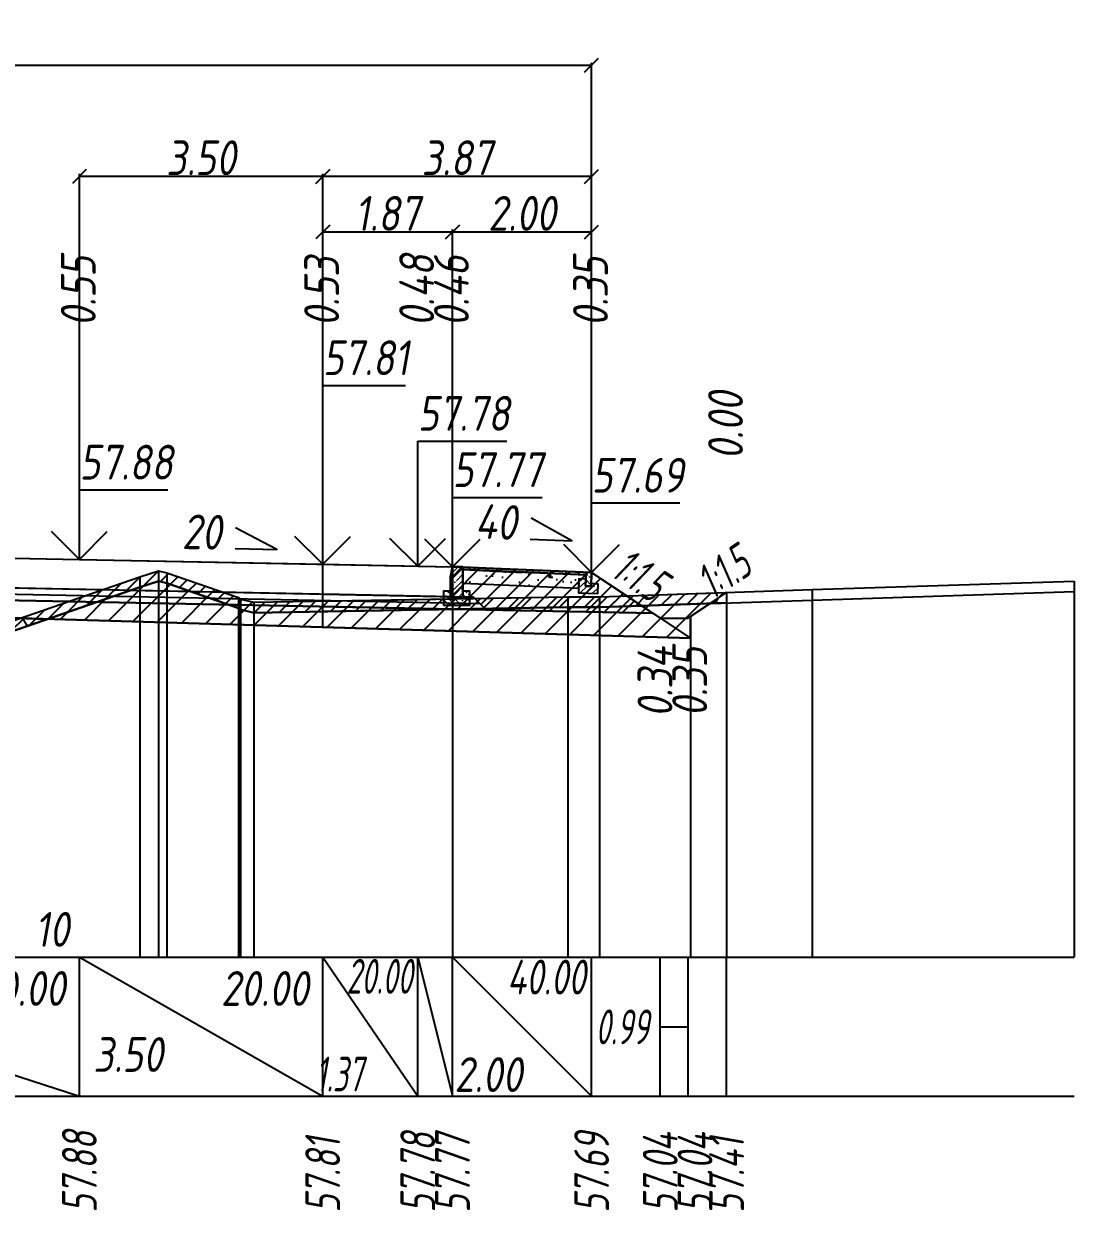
# Model space of a CAD drawing. Extents: x -717 to 1451, y -133302 to 233.
# Drawn here: x -179.3 to -103.7, y -74250.1 to -74164.7 of the extents above; entities that cross this region are included whole.
import ezdxf
from ezdxf.enums import TextEntityAlignment as Align

# ---------------------------------------------------------------- set-up
doc = ezdxf.new("R2010")
doc.units = 0
for name, color, linetype in [('КОД_399', 252, 'Continuous'), ('Код_514', 1, 'Continuous'), ('Контур_0', 7, 'Continuous'), ('Контур_2521', 7, 'Continuous'), ('Контур_2564', 7, 'Continuous'), ('Контур_2660', 7, 'Continuous'), ('Контур_2665', 7, 'Continuous'), ('Контур_400', 7, 'Continuous'), ('Контур_508', 7, 'Continuous'), ('Контур_512', 7, 'Continuous'), ('Контур_513', 7, 'Continuous'), ('Красный поперечник', 1, 'Continuous'), ('Объём_2501', 7, 'Continuous'), ('Объём_2564', 7, 'Continuous'), ('Объём_2650', 7, 'Continuous'), ('Объём_2660', 7, 'Continuous'), ('Объём_2661', 7, 'Continuous'), ('Объём_2662', 7, 'Continuous'), ('Объём_2663', 7, 'Continuous'), ('Объём_2664', 7, 'Continuous'), ('Объём_2665', 7, 'Continuous'), ('Объём_2666', 7, 'Continuous'), ('Откосы', 7, 'Continuous'), ('Отметки покрытия', 7, 'Continuous'), ('Рабочие отметки', 7, 'Continuous'), ('Слои выравнивания', 7, 'Continuous'), ('Таблица', 7, 'Continuous'), ('Уклоны проезжей части', 7, 'Continuous'), ('Черный поперечник', 3, 'Continuous')]:
    doc.layers.add(name, color=color, linetype=linetype)
for name, color, linetype, true_color in [('Контур_2540', 2, 'Continuous', 0xffff00), ('Контур_2560', 2, 'Continuous', 0xffff00), ('Контур_2561', 7, 'Continuous', 0xff8040), ('Контур_2562', 3, 'Continuous', 0x00ff00), ('Контур_2563', 7, 'Continuous', 0xff8000), ('Контур_2570', 7, 'Continuous', 0x80ff00), ('Контур_2736', 4, 'Continuous', 0x00ffff), ('Контур_402', 7, 'Continuous', 0xff6464), ('Контур_703', 4, 'Continuous', 0x00ffff), ('Контур_707', 4, 'Continuous', 0x00ffff), ('Контур_720', 131, 'Continuous', 0xaaffff), ('Объём_2500', 7, 'Continuous', 0xc0c0c0), ('Объём_2520', 7, 'Continuous', 0x80ffff), ('Объём_2540', 2, 'Continuous', 0xffff00), ('Объём_2560', 2, 'Continuous', 0xffff00), ('Объём_2561', 7, 'Continuous', 0xff8040), ('Объём_2562', 3, 'Continuous', 0x00ff00), ('Объём_2563', 7, 'Continuous', 0xff8000), ('Объём_2570', 7, 'Continuous', 0x80ff00), ('Объём_2600', 7, 'Continuous', 0x808000), ('Объём_2746', 2, 'Continuous', 0xffff00)]:
    doc.layers.add(name, color=color, linetype=linetype, true_color=true_color)
doc.styles.get("Standard").update_dxf_attribs({"font": 'txt', "height": 2.5})
doc.styles.add('М', font='romand.shx', dxfattribs={"width": 0.8, "oblique": 10, "height": 2.5})
doc.dimstyles.get("Standard").update_dxf_attribs({"dimtxt": 0.18, "dimasz": 0.18, "dimexe": 0.18, "dimexo": 0.0625, "dimgap": 0.09, "dimtad": 0, "dimtih": 1, "dimtoh": 1, "dimdec": 4, "dimzin": 0, "dimdsep": 46, "dimtxsty": 'Standard', "dimcen": 0.09, "dimadec": 0, "dimazin": 0, "dimtfac": 1, "dimtdec": 4, "dimtofl": 0, "dimtmove": 0, "dimatfit": 3, "dimfxl": 1, "dimtolj": 1, "dimtzin": 0, "dimarcsym": 0})
pattern_1 = [(0, (-407.6339, 22.1553), (1.42875, 0.8248891935), [0.9525, -1.905]), (120, (-407.6339, 22.1553), (-1.428749997, 0.824889199), [0.9525, -1.905]), (60, (-407.6339, 22.1553), (3e-09, 1.649778392), [-1.905, 0.9525])]

# ---------------------------------------------------------------- blocks, each defined once
blk = doc.blocks.new('_Oblique')
at = {"color": 0, "linetype": 'ByBlock', "lineweight": -2}
blk.add_line((-0.5, -0.5), (0.5, 0.5), dxfattribs=at)
blk = doc.blocks.new('*D3062')
at = {"color": 0, "lineweight": -2, "transparency": 16777216}
for p, q in [((-148.429, -74203.768), (-148.429, -74179.499)), ((-148.429, -74179.679), (-138.429, -74179.679)), ((-138.429, -74204.168), (-138.429, -74179.499))]:
    blk.add_line(p, q, dxfattribs=at)
at = {"layer": 'Defpoints', "color": 0, "transparency": 16777216}
for p in [(-138.429, -74179.679), (-148.429, -74203.83), (-138.429, -74204.23)]:
    blk.add_point(p, dxfattribs=at)
at = {"color": 0, "lineweight": -2, "transparency": 16777216, "rotation": 180}
blk.add_blockref('_Oblique', (-148.429, -74179.679), dxfattribs=at)
at = {"color": 0, "lineweight": -2, "transparency": 16777216}
blk.add_blockref('_Oblique', (-138.429, -74179.679), dxfattribs=at)
at = {"color": 0, "transparency": 16777216, "insert": (-143.429, -74178.339), "char_height": 2.5, "width": 0.72, "attachment_point": 5, "style": 'М'}
blk.add_mtext('\\A1;2.00', dxfattribs=at)
blk = doc.blocks.new('*D3064')
at = {"color": 0, "lineweight": -2, "transparency": 16777216}
for p, q in [((-157.762, -74203.581), (-157.762, -74179.499)), ((-157.762, -74179.679), (-148.429, -74179.679)), ((-148.429, -74203.768), (-148.429, -74179.499))]:
    blk.add_line(p, q, dxfattribs=at)
at = {"layer": 'Defpoints', "color": 0, "transparency": 16777216}
for p in [(-148.429, -74179.679), (-157.762, -74203.644), (-148.429, -74203.83)]:
    blk.add_point(p, dxfattribs=at)
at = {"color": 0, "lineweight": -2, "transparency": 16777216, "rotation": 180}
blk.add_blockref('_Oblique', (-157.762, -74179.679), dxfattribs=at)
at = {"color": 0, "lineweight": -2, "transparency": 16777216}
blk.add_blockref('_Oblique', (-148.429, -74179.679), dxfattribs=at)
at = {"color": 0, "transparency": 16777216, "insert": (-153.096, -74178.339), "char_height": 2.5, "width": 0.72, "attachment_point": 5, "style": 'М'}
blk.add_mtext('\\A1;1.87', dxfattribs=at)
blk = doc.blocks.new('*D3066')
at = {"color": 0, "lineweight": -2, "transparency": 16777216}
for p, q in [((-175.262, -74203.231), (-175.262, -74175.499)), ((-157.762, -74203.581), (-157.762, -74175.499)), ((-157.762, -74175.679), (-175.262, -74175.679))]:
    blk.add_line(p, q, dxfattribs=at)
at = {"layer": 'Defpoints', "color": 0, "transparency": 16777216}
for p in [(-175.262, -74175.679), (-175.262, -74203.294), (-157.762, -74203.644)]:
    blk.add_point(p, dxfattribs=at)
at = {"color": 0, "lineweight": -2, "transparency": 16777216, "rotation": 180}
blk.add_blockref('_Oblique', (-175.262, -74175.679), dxfattribs=at)
at = {"color": 0, "lineweight": -2, "transparency": 16777216}
blk.add_blockref('_Oblique', (-157.762, -74175.679), dxfattribs=at)
at = {"color": 0, "transparency": 16777216, "insert": (-166.512, -74174.339), "char_height": 2.5, "width": 0.75, "attachment_point": 5, "style": 'М'}
blk.add_mtext('\\A1;3.50', dxfattribs=at)
blk = doc.blocks.new('*D3067')
at = {"color": 0, "lineweight": -2, "transparency": 16777216}
for p, q in [((-157.762, -74203.581), (-157.762, -74175.499)), ((-138.429, -74204.168), (-138.429, -74175.499)), ((-138.429, -74175.679), (-157.762, -74175.679))]:
    blk.add_line(p, q, dxfattribs=at)
at = {"layer": 'Defpoints', "color": 0, "transparency": 16777216}
for p in [(-157.762, -74175.679), (-157.762, -74203.644), (-138.429, -74204.23)]:
    blk.add_point(p, dxfattribs=at)
at = {"color": 0, "lineweight": -2, "transparency": 16777216, "rotation": 180}
blk.add_blockref('_Oblique', (-157.762, -74175.679), dxfattribs=at)
at = {"color": 0, "lineweight": -2, "transparency": 16777216}
blk.add_blockref('_Oblique', (-138.429, -74175.679), dxfattribs=at)
at = {"color": 0, "transparency": 16777216, "insert": (-148.096, -74174.339), "char_height": 2.5, "width": 0.78, "attachment_point": 5, "style": 'М'}
blk.add_mtext('\\A1;3.87', dxfattribs=at)
blk = doc.blocks.new('*D3069')
at = {"color": 0, "lineweight": -2, "transparency": 16777216}
for p, q in [((-291.762, -74204.681), (-291.762, -74167.499)), ((-291.762, -74167.679), (-138.429, -74167.679)), ((-138.429, -74204.168), (-138.429, -74167.499))]:
    blk.add_line(p, q, dxfattribs=at)
at = {"layer": 'Defpoints', "color": 0, "transparency": 16777216}
for p in [(-138.429, -74167.679), (-138.429, -74204.23), (-291.762, -74204.744)]:
    blk.add_point(p, dxfattribs=at)
at = {"color": 0, "lineweight": -2, "transparency": 16777216, "rotation": 180}
blk.add_blockref('_Oblique', (-291.762, -74167.679), dxfattribs=at)
at = {"color": 0, "lineweight": -2, "transparency": 16777216}
blk.add_blockref('_Oblique', (-138.429, -74167.679), dxfattribs=at)
at = {"color": 0, "transparency": 16777216, "insert": (-215.096, -74166.339), "char_height": 2.5, "width": 0.93, "attachment_point": 5, "style": 'М'}
blk.add_mtext('\\A1;30.67', dxfattribs=at)
blk = doc.blocks.new('Тротуар1')
at = {"linetype": 'Continuous', "lineweight": 13}
h = blk.add_hatch(dxfattribs=at)
h.set_pattern_fill('ANSI35', scale=5, angle=90)
h.set_pattern_definition([(135, (-1541.6927, -4801.9416), (-0.88388348, -0.88388348), []), (135, (-1541.6927, -4801.0577), (-0.88388348, -0.88388348), [1.5625, -0.3125, 0, -0.3125])])
h.paths.add_polyline_path([(-16.72, -1.24), (-17.72, -1.24), (-17.72, -2.24), (-18.52, -2.24), (-18.52, -1.85), (-19.52, -1.89), (-19.52, -3.24), (-16.72, -3.24)])
h = blk.add_hatch(dxfattribs=at)
h.set_pattern_fill('ANSI35', scale=5)
h.set_pattern_definition([(45, (-1541.6927, -4800.4416), (-0.88388348, 0.88388348), []), (45, (-1540.8088, -4800.4416), (-0.88388348, 0.88388348), [1.5625, -0.3125, 0, -0.3125])])
h.paths.add_polyline_path([(-17.72, -0.24), (-18.52, -0.24), (-18.52, -2.24), (-17.72, -2.24)])
at = {"linetype": 'Continuous'}
h = blk.add_hatch(dxfattribs=at)
h.set_pattern_fill('ANSI31', color=256, scale=15, angle=45, style=0)
h.set_pattern_definition([(90, (-1932.1888, -4954.235), (-1.875, 3e-16), [])])
h.paths.add_polyline_path([(0, 0), (-17.72, -0.24), (-17.71, -0.63), (-11.04, -0.58), (0, -0.4)])
at = {"layer": 'КОД_399'}
h = blk.add_hatch(dxfattribs=at)
h.set_pattern_fill('AR-CONC', scale=0.7, angle=45, style=0)
h.set_pattern_definition([(95, (-1932.189, -4954.235), (3.860864, 3.2396496), [0.525, -5.775]), (40, (-1932.189, -4954.235), (-4.409945, 3.036377), [0.42, -4.62]), (145.45144, (-1931.867, -4953.965), (-0.549081, 6.2760265), [0.4461813, -4.907995]), (91.1842, (-1933.179, -4953.245), (6.101854, 4.4632964), [0.7875, -8.6625]), (141.63564, (-1932.67, -4952.873), (-0.1953, 9.447982), [0.669272, -7.361996]), (36.18416, (-1933.179, -4953.245), (-0.1953, 9.447982), [0.63, -6.93]), (66, (-1932.4363, -4952.9975), (4.947401, 0.9616773), [0.525, -5.775]), (11, (-1932.4363, -4952.9975), (-2.38496, 4.793659), [0.42, -4.62]), (116.45144, (-1932.024, -4952.9174), (2.562441, 5.7553363), [0.4461813, -4.907995]), (82.5, (-1932.1888, -4954.235), (-1.5875523, 1.7079287), [0, -4.564, 0, -4.69, 0, -4.6375]), (52.5, (-1932.1888, -4954.235), (-0.6501106, 3.2543661), [0, -2.674, 0, -4.459, 0, -1.7675]), (12.5, (-1933.2926, -4955.3388), (2.7539272, 2.5306453), [0, -1.75, 0, -5.46, 0, -7.245]), (2.5, (-1933.7876, -4955.8337), (2.3911299, 3.3821186), [0, -2.275, 0, -3.626, 0, -5.145])])
h.paths.add_polyline_path([(0, -0.4), (-17.71, -0.63), (-17.72, -1.24), (-16.71, -1.24), (-16.72, -2.62), (-0.07, -2.41)])
at = {"linetype": 'Continuous'}
blk.add_lwpolyline([(-17.72, -1.24), (-16.72, -1.24), (-16.72, -3.24), (-19.52, -3.24), (-19.52, -1.89), (-18.52, -1.85)], dxfattribs=at)
at = {"color": 7, "lineweight": 30}
for points in [[(-18.52, -0.24), (-18.52, -2.24), (-17.72, -2.24), (-17.72, -0.24), (-18.52, -0.24)], [(-8.6, -0.53), (0, -0.4)]]:
    blk.add_lwpolyline(points, dxfattribs=at)
for points in [[(0, 0), (-17.72, -0.24), (-17.72, -0.63), (0, -0.4)], [(0, -0.4), (-17.71, -0.63), (-17.72, -1.24), (-16.71, -1.24), (-16.72, -2.62), (-0.07, -2.39)]]:
    blk.add_lwpolyline(points, close=True)
blk = doc.blocks.new('БР100.30.18')
at = {"linetype": 'Continuous', "lineweight": 13}
h = blk.add_hatch(dxfattribs=at)
h.set_pattern_fill('ANSI35', scale=5)
h.set_pattern_definition([(45, (-1504.996, -4799.2297), (-0.88388348, 0.88388348), []), (45, (-1504.1121, -4799.2297), (-0.88388348, 0.88388348), [1.5625, -0.3125, 0, -0.3125])])
h.paths.add_polyline_path([(0.3, 3.47), (1.8, 3.47), (1.8, -1.03), (0, -1.03), (0, 1.97)])
h = blk.add_hatch(dxfattribs=at)
h.set_pattern_fill('ANSI35', scale=5, angle=90)
h.set_pattern_definition([(135, (-1504.996, -4800.7297), (-0.88388348, -0.88388348), []), (135, (-1504.996, -4799.8458), (-0.88388348, -0.88388348), [1.5625, -0.3125, 0, -0.3125])])
h.paths.add_polyline_path([(-1, -0.03), (0, -0.03), (0, -1.03), (1.8, -1.03), (1.8, -0.03), (2.8, -0.03), (2.8, -2.03), (-1, -2.03)])
at = {"color": 7, "lineweight": 30}
blk.add_lwpolyline([(1.8, -1.03), (0, -1.03), (0, 1.97), (0.3, 3.47), (1.8, 3.47)], close=True, dxfattribs=at)
at = {"linetype": 'Continuous'}
blk.add_lwpolyline([(0, -0.03), (-1, -0.03), (-1, -2.03), (2.8, -2.03), (2.8, -0.03), (1.8, -0.03)], dxfattribs=at)

msp = doc.modelspace()

# ---------------------------------------------------------------- hatches: boundary and pattern name
at = {"layer": 'Объём_2563'}
h = msp.add_hatch(dxfattribs=at)
h.set_pattern_fill('ANSI31', color=256, scale=0.3)
h.set_pattern_definition([(45, (-407.6339, 22.1553), (-0.673519209, 0.673519209), [])])
h.paths.add_polyline_path([(-146.011, -74206.866), (-146.929, -74205.948), (-148.429, -74205.918), (-148.429, -74203.768), (-138.429, -74204.168), (-134.022, -74207.106)])
at = {"layer": 'Объём_2570'}
h = msp.add_hatch(dxfattribs=at)
h.set_pattern_fill('ANSI31', color=256, scale=0.2)
h.set_pattern_definition([(45, (-407.6339, 22.1553), (-0.449012806, 0.449012806), [])])
h.paths.add_polyline_path([(-128.719, -74206.364), (-137.85, -74206.678), (-140.127, -74206.662), (-162.714, -74207.068), (-163.67, -74206.842), (-163.813, -74206.731), (-168.974, -74204.952), (-169.578, -74204.807), (-170.924, -74205.228), (-182.226, -74209.137), (-183.646, -74208.833), (-187.753, -74207.863), (-191.219, -74206.976), (-191.219, -74206.226), (-187.753, -74207.113), (-183.646, -74208.083), (-182.226, -74208.387), (-170.924, -74204.478), (-169.578, -74204.057), (-168.974, -74204.202), (-163.813, -74205.981), (-163.67, -74206.092), (-162.714, -74206.318), (-140.127, -74205.912), (-137.85, -74205.928), (-128.719, -74205.614)])
at = {"layer": 'Объём_2600'}
h = msp.add_hatch(dxfattribs=at)
h.set_pattern_fill('ANSI31', color=6, scale=0.4)
h.set_pattern_definition([(45, (-407.6339, 22.1553), (-0.898025612, 0.898025612), [])])
h.paths.add_polyline_path([(-131.321, -74207.348), (-131.321, -74208.907), (-177.551, -74207.52), (-170.924, -74205.228), (-169.578, -74204.807), (-168.974, -74204.952), (-163.813, -74206.731), (-163.67, -74206.842), (-162.714, -74207.068), (-140.127, -74206.662), (-137.85, -74206.678), (-129.906, -74206.405)])
h = msp.add_hatch(dxfattribs=at)
h.set_pattern_fill('HONEY', color=5, scale=0.3)
h.set_pattern_definition(pattern_1)
h.paths.add_polyline_path([(-129.906, -74206.405), (-128.719, -74205.614), (-128.719, -74206.364)])
h = msp.add_hatch(dxfattribs=at)
h.set_pattern_fill('HONEY', color=5, scale=0.3)
h.set_pattern_definition(pattern_1)
h.paths.add_polyline_path([(-182.226, -74209.137), (-183.646, -74208.833), (-187.753, -74207.863), (-190.627, -74207.128), (-177.551, -74207.52)])

# ---------------------------------------------------------------- linework, layer by layer
at = {"layer": 'Код_514'}
for p, q in [((-206.012, -74231.845), (-175.262, -74241.845)), ((-175.262, -74241.845), (-175.262, -74231.845)), ((-175.262, -74231.845), (-157.762, -74241.845)), ((-157.762, -74241.845), (-157.762, -74231.845)), ((-157.762, -74231.845), (-150.929, -74241.845)), ((-150.929, -74241.845), (-150.929, -74231.845)), ((-150.929, -74231.845), (-148.429, -74241.845)), ((-148.429, -74241.845), (-148.429, -74231.845)), ((-148.429, -74231.845), (-138.429, -74241.845)), ((-138.429, -74241.845), (-138.429, -74231.845)), ((-133.49, -74241.845), (-133.49, -74231.845)), ((-131.49, -74241.845), (-131.49, -74231.845)), ((-128.719, -74241.845), (-128.719, -74231.845)), ((-133.49, -74236.845), (-131.49, -74236.845))]:
    msp.add_line(p, q, dxfattribs=at)
at = {"layer": 'Контур_0', "color": 18, "true_color": 0x000000, "flags": 128}
for points in [[(-175.262, -74203.231), (-148.429, -74203.768), (-148.429, -74205.918), (-206.012, -74204.766), (-206.012, -74202.616), (-175.262, -74203.231), (-175.262, -74203.231)], [(-175.262, -74205.381), (-146.929, -74205.948), (-146.011, -74206.866), (-206.012, -74205.666), (-206.012, -74204.766), (-175.262, -74205.381), (-175.262, -74205.381)], [(-148.429, -74205.918), (-146.929, -74205.948), (-146.011, -74206.866), (-134.022, -74207.106)]]:
    msp.add_lwpolyline(points, dxfattribs=at)
at = {"layer": 'Контур_2521', "color": 18, "true_color": 0x000000, "flags": 128}
msp.add_lwpolyline([(-206.012, -74205.216), (-146.47, -74206.407)], dxfattribs=at)
at = {"layer": 'Контур_2540', "flags": 128}
msp.add_lwpolyline([(-131.321, -74208.907), (-206.012, -74206.666), (-206.012, -74205.666), (-134.022, -74207.106), (-131.321, -74208.907), (-131.321, -74208.907)], dxfattribs=at)
at = {"layer": 'Контур_2560', "flags": 128}
msp.add_lwpolyline([(-148.429, -74203.768), (-138.429, -74204.168), (-138.429, -74204.168), (-138.429, -74204.168)], dxfattribs=at)
at = {"layer": 'Контур_2561', "flags": 128}
msp.add_lwpolyline([(-148.429, -74203.768), (-148.429, -74203.768), (-138.429, -74204.168), (-138.429, -74204.168), (-148.429, -74203.768)], dxfattribs=at)
at = {"layer": 'Контур_2562', "flags": 128}
msp.add_lwpolyline([(-138.429, -74204.168), (-138.429, -74204.168), (-138.429, -74204.168), (-138.429, -74204.168), (-138.429, -74204.168)], dxfattribs=at)
at = {"layer": 'Контур_2563', "flags": 128}
msp.add_lwpolyline([(-146.011, -74206.866), (-146.929, -74205.948), (-148.429, -74205.918), (-148.429, -74203.768), (-138.429, -74204.168), (-134.022, -74207.106), (-146.011, -74206.866), (-146.011, -74206.866)], dxfattribs=at)
at = {"layer": 'Контур_2564', "flags": 128}
msp.add_lwpolyline([(-148.429, -74203.768), (-138.429, -74204.168)], dxfattribs=at)
at = {"layer": 'Контур_2570', "flags": 128}
msp.add_lwpolyline([(-232.401, -74204.822), (-206.012, -74205.297), (-205.877, -74205.299), (-200.247, -74205.423), (-192.847, -74206.07), (-191.219, -74206.226), (-191.219, -74206.976), (-187.753, -74207.863), (-183.646, -74208.833), (-182.226, -74209.137), (-170.924, -74205.228), (-169.578, -74204.807), (-168.974, -74204.952), (-163.813, -74206.731), (-163.67, -74206.842), (-162.714, -74207.068), (-140.127, -74206.662), (-137.85, -74206.678), (-122.561, -74206.152), (-103.719, -74205.538)], dxfattribs=at)
at = {"layer": 'Контур_2660', "flags": 128}
msp.add_lwpolyline([(-206.012, -74206.666), (-131.321, -74208.907)], dxfattribs=at)
at = {"layer": 'Контур_2665', "flags": 128}
msp.add_lwpolyline([(-138.429, -74204.168), (-138.429, -74204.168)], dxfattribs=at)
at = {"layer": 'Контур_2736', "flags": 128}
msp.add_lwpolyline([(-138.429, -74204.168), (-135.889, -74205.861), (-135.889, -74205.861), (-133.49, -74207.461)], dxfattribs=at)
at = {"layer": 'Контур_400', "flags": 128}
msp.add_lwpolyline([(-206.012, -74202.616), (-175.262, -74203.231), (-157.762, -74203.581), (-157.762, -74203.581), (-157.762, -74203.581), (-157.762, -74203.581), (-150.929, -74203.718), (-150.929, -74203.718), (-148.429, -74203.768)], dxfattribs=at)
at = {"layer": 'Контур_402', "flags": 128}
msp.add_lwpolyline([(-298.921, -74209.453), (-266.114, -74208.469), (-266.114, -74205.968), (-219.983, -74205.046), (-219.983, -74205.096), (-218.667, -74205.069), (-218.667, -74205.119), (-217.35, -74205.093), (-206.012, -74205.297), (-206.012, -74206.666), (-131.321, -74208.907)], dxfattribs=at)
at = {"layer": 'Контур_508', "flags": 128}
msp.add_lwpolyline([(-301.289, -74211.032), (-298.921, -74209.453), (-266.114, -74208.469), (-266.114, -74205.968), (-219.983, -74205.046), (-219.983, -74205.096), (-218.667, -74205.069), (-218.667, -74205.119), (-217.35, -74205.093), (-206.012, -74205.297), (-206.012, -74206.666), (-131.321, -74208.907), (-131.321, -74207.348), (-128.719, -74205.614)], dxfattribs=at)
at = {"layer": 'Контур_512', "flags": 128}
msp.add_lwpolyline([(-206.012, -74206.666), (-131.321, -74208.907), (-131.321, -74207.348), (-128.719, -74205.614)], dxfattribs=at)
at = {"layer": 'Контур_513', "flags": 128}
msp.add_lwpolyline([(-301.289, -74211.032), (-298.921, -74209.453), (-266.114, -74208.469), (-266.114, -74205.968), (-219.983, -74205.046), (-219.983, -74205.096), (-218.667, -74205.069), (-218.667, -74205.119), (-217.35, -74205.093), (-206.012, -74205.297), (-206.012, -74206.666), (-131.321, -74208.907), (-131.321, -74207.348), (-128.719, -74205.614)], dxfattribs=at)
at = {"layer": 'Контур_703', "flags": 128}
for points in [[(-138.429, -74204.168), (-135.889, -74205.861)], [(-135.889, -74205.861), (-133.49, -74207.461)]]:
    msp.add_lwpolyline(points, dxfattribs=at)
at = {"layer": 'Контур_707', "flags": 128}
msp.add_lwpolyline([(-131.49, -74207.461), (-128.719, -74205.614)], dxfattribs=at)
at = {"layer": 'Контур_720', "flags": 128}
msp.add_lwpolyline([(-133.49, -74207.461), (-131.49, -74207.461)], dxfattribs=at)
at = {"layer": 'Красный поперечник'}
for p, q in [((-206.012, -74202.616), (-175.262, -74203.231)), ((-175.262, -74203.231), (-157.762, -74203.581)), ((-157.762, -74203.581), (-150.929, -74203.718)), ((-150.929, -74203.718), (-148.429, -74203.768)), ((-148.429, -74203.768), (-138.429, -74204.168)), ((-138.429, -74204.168), (-133.49, -74207.461)), ((-131.49, -74207.461), (-128.719, -74205.614)), ((-128.719, -74205.614), (-128.719, -74231.845)), ((-133.49, -74207.461), (-131.49, -74207.461)), ((-131.321, -74207.348), (-131.321, -74231.845)), ((-131.321, -74208.907), (-131.321, -74231.845))]:
    msp.add_line(p, q, dxfattribs=at)
at = {"layer": 'Объём_2500', "color": 18, "true_color": 0x000000, "flags": 128}
for points in [[(-175.262, -74203.231), (-148.429, -74203.768), (-148.429, -74205.918), (-206.012, -74204.766), (-206.012, -74202.616), (-175.262, -74203.231), (-175.262, -74203.231)], [(-157.762, -74203.581), (-148.429, -74203.768), (-148.429, -74205.918), (-157.762, -74205.731), (-157.762, -74203.581)]]:
    msp.add_lwpolyline(points, dxfattribs=at)
at = {"layer": 'Объём_2501', "flags": 128}
for points in [[(-206.012, -74202.616), (-175.262, -74203.231), (-157.762, -74203.581), (-157.762, -74203.581), (-157.762, -74203.581), (-157.762, -74203.581), (-150.929, -74203.718), (-150.929, -74203.718), (-148.429, -74203.768)], [(-157.762, -74203.581), (-150.929, -74203.718), (-150.929, -74203.718), (-148.429, -74203.768)]]:
    msp.add_lwpolyline(points, dxfattribs=at)
at = {"layer": 'Объём_2520', "color": 250, "flags": 128}
for points in [[(-175.262, -74205.381), (-146.929, -74205.948), (-146.011, -74206.866), (-206.012, -74205.666), (-206.012, -74204.766), (-175.262, -74205.381), (-175.262, -74205.381)], [(-157.762, -74205.731), (-146.929, -74205.948), (-146.011, -74206.866), (-157.762, -74206.631), (-157.762, -74205.731)]]:
    msp.add_lwpolyline(points, dxfattribs=at)
at = {"layer": 'Объём_2540', "flags": 128}
for points in [[(-131.321, -74208.907), (-206.012, -74206.666), (-206.012, -74205.666), (-134.022, -74207.106), (-131.321, -74208.907), (-131.321, -74208.907)], [(-157.762, -74206.631), (-134.022, -74207.106), (-131.321, -74208.907), (-131.321, -74208.907), (-131.321, -74208.907), (-157.762, -74208.114), (-157.762, -74206.631)]]:
    msp.add_lwpolyline(points, dxfattribs=at)
at = {"layer": 'Объём_2560', "flags": 128}
msp.add_lwpolyline([(-148.429, -74203.768), (-138.429, -74204.168), (-138.429, -74204.168), (-138.429, -74204.168)], dxfattribs=at)
msp.add_lwpolyline([(-148.429, -74203.768), (-138.429, -74204.168), (-138.429, -74204.168), (-138.429, -74204.168)], dxfattribs=at)
at = {"layer": 'Объём_2561', "flags": 128}
msp.add_lwpolyline([(-148.429, -74203.768), (-148.429, -74203.768), (-138.429, -74204.168), (-138.429, -74204.168), (-148.429, -74203.768)], dxfattribs=at)
msp.add_lwpolyline([(-148.429, -74203.768), (-148.429, -74203.768), (-138.429, -74204.168), (-138.429, -74204.168), (-148.429, -74203.768)], dxfattribs=at)
at = {"layer": 'Объём_2562', "flags": 128}
msp.add_lwpolyline([(-138.429, -74204.168), (-138.429, -74204.168), (-138.429, -74204.168), (-138.429, -74204.168), (-138.429, -74204.168)], dxfattribs=at)
msp.add_lwpolyline([(-138.429, -74204.168), (-138.429, -74204.168), (-138.429, -74204.168), (-138.429, -74204.168), (-138.429, -74204.168)], dxfattribs=at)
at = {"layer": 'Объём_2563', "color": 250, "flags": 128}
msp.add_lwpolyline([(-146.011, -74206.866), (-146.929, -74205.948), (-148.429, -74205.918), (-148.429, -74203.768), (-138.429, -74204.168), (-134.022, -74207.106), (-146.011, -74206.866), (-146.011, -74206.866)], dxfattribs=at)
msp.add_lwpolyline([(-146.011, -74206.866), (-146.929, -74205.948), (-148.429, -74205.918), (-148.429, -74203.768), (-138.429, -74204.168), (-134.022, -74207.106), (-146.011, -74206.866), (-146.011, -74206.866)], dxfattribs=at)
at = {"layer": 'Объём_2564', "flags": 128}
msp.add_lwpolyline([(-148.429, -74203.768), (-138.429, -74204.168)], dxfattribs=at)
msp.add_lwpolyline([(-148.429, -74203.768), (-138.429, -74204.168)], dxfattribs=at)
at = {"layer": 'Объём_2570', "flags": 128}
for points in [[(-182.226, -74208.387), (-170.924, -74204.478), (-169.578, -74204.057), (-168.974, -74204.202), (-163.813, -74205.981), (-163.67, -74206.092), (-162.714, -74206.318), (-140.127, -74205.912), (-137.85, -74205.928), (-128.719, -74205.614), (-128.719, -74206.364), (-128.719, -74206.364)], [(-128.719, -74206.364), (-137.85, -74206.678), (-140.127, -74206.662), (-162.714, -74207.068), (-163.67, -74206.842), (-163.813, -74206.731), (-168.974, -74204.952), (-169.578, -74204.807), (-170.924, -74205.228), (-182.226, -74209.137)], [(-157.762, -74206.229), (-140.127, -74205.912), (-137.85, -74205.928), (-128.719, -74205.614), (-128.719, -74206.364), (-128.719, -74206.364), (-128.719, -74206.364), (-137.85, -74206.678), (-140.127, -74206.662), (-157.762, -74206.979), (-157.762, -74206.229)]]:
    msp.add_lwpolyline(points, dxfattribs=at)
at = {"layer": 'Объём_2600', "color": 5, "flags": 128}
for points in [[(-129.906, -74206.405), (-128.719, -74205.614), (-128.719, -74206.364), (-129.906, -74206.405), (-129.906, -74206.405)], [(-129.906, -74206.405), (-128.719, -74205.614), (-128.719, -74206.364), (-129.906, -74206.405), (-129.906, -74206.405)], [(-182.226, -74209.137), (-183.646, -74208.833), (-187.753, -74207.863), (-190.627, -74207.128), (-177.551, -74207.52), (-182.226, -74209.137), (-182.226, -74209.137)]]:
    msp.add_lwpolyline(points, dxfattribs=at)
at = {"layer": 'Объём_2650', "color": 6, "flags": 128}
for points in [[(-131.321, -74207.348), (-131.321, -74208.907), (-177.551, -74207.52), (-170.924, -74205.228), (-169.578, -74204.807), (-168.974, -74204.952), (-163.813, -74206.731), (-163.67, -74206.842), (-162.714, -74207.068), (-140.127, -74206.662), (-137.85, -74206.678), (-129.906, -74206.405), (-131.321, -74207.348), (-131.321, -74207.348)], [(-157.762, -74206.979), (-140.127, -74206.662), (-137.85, -74206.678), (-129.906, -74206.405), (-131.321, -74207.348), (-131.321, -74207.348), (-131.321, -74207.348), (-131.321, -74208.907), (-157.762, -74208.114), (-157.762, -74206.979)]]:
    msp.add_lwpolyline(points, dxfattribs=at)
at = {"layer": 'Объём_2660', "flags": 128}
for points in [[(-206.012, -74206.666), (-131.321, -74208.907)], [(-157.762, -74208.114), (-131.321, -74208.907)]]:
    msp.add_lwpolyline(points, dxfattribs=at)
at = {"layer": 'Объём_2661', "flags": 128}
msp.add_lwpolyline([(-138.429, -74204.168), (-135.889, -74205.861), (-133.49, -74207.461)], dxfattribs=at)
msp.add_lwpolyline([(-138.429, -74204.168), (-135.889, -74205.861), (-133.49, -74207.461)], dxfattribs=at)
at = {"layer": 'Объём_2662', "flags": 128}
msp.add_lwpolyline([(-131.49, -74207.461), (-128.719, -74205.614)], dxfattribs=at)
msp.add_lwpolyline([(-131.49, -74207.461), (-128.719, -74205.614)], dxfattribs=at)
at = {"layer": 'Объём_2663', "flags": 128}
msp.add_lwpolyline([(-133.49, -74207.461), (-131.49, -74207.461)], dxfattribs=at)
msp.add_lwpolyline([(-133.49, -74207.461), (-131.49, -74207.461)], dxfattribs=at)
at = {"layer": 'Объём_2664', "flags": 128}
msp.add_lwpolyline([(-133.49, -74207.461), (-131.49, -74207.461)], dxfattribs=at)
msp.add_lwpolyline([(-133.49, -74207.461), (-131.49, -74207.461)], dxfattribs=at)
at = {"layer": 'Объём_2665', "flags": 128}
msp.add_lwpolyline([(-138.429, -74204.168), (-138.429, -74204.168)], dxfattribs=at)
msp.add_lwpolyline([(-138.429, -74204.168), (-138.429, -74204.168)], dxfattribs=at)
at = {"layer": 'Объём_2666', "flags": 128}
msp.add_lwpolyline([(-138.429, -74204.168), (-135.889, -74205.861), (-135.889, -74205.861), (-133.49, -74207.461)], dxfattribs=at)
msp.add_lwpolyline([(-138.429, -74204.168), (-135.889, -74205.861), (-135.889, -74205.861), (-133.49, -74207.461)], dxfattribs=at)
at = {"layer": 'Объём_2746', "flags": 128}
for points in [[(-168.974, -74204.952), (-163.813, -74206.731), (-163.67, -74206.842), (-162.714, -74207.068), (-140.127, -74206.662), (-137.85, -74206.678), (-134.82, -74206.574), (-133.49, -74207.461), (-131.49, -74207.461), (-131.321, -74207.348), (-131.321, -74208.907), (-177.551, -74207.52), (-170.924, -74205.228), (-169.578, -74204.807), (-168.974, -74204.952), (-168.974, -74204.952)], [(-157.762, -74206.979), (-140.127, -74206.662), (-137.85, -74206.678), (-134.82, -74206.574), (-133.49, -74207.461), (-131.49, -74207.461), (-131.321, -74207.348), (-131.321, -74208.907), (-157.762, -74208.114), (-157.762, -74206.979)]]:
    msp.add_lwpolyline(points, dxfattribs=at)
at = {"layer": 'Отметки покрытия', "color": 1}
for p, q in [((-157.762, -74203.581), (-157.762, -74190.718)), ((-157.762, -74190.718), (-151.812, -74190.718)), ((-150.929, -74203.718), (-150.929, -74194.718)), ((-150.929, -74194.718), (-144.529, -74194.718)), ((-175.262, -74203.231), (-175.262, -74198.231)), ((-175.262, -74198.231), (-168.912, -74198.231)), ((-148.429, -74203.768), (-148.429, -74198.768)), ((-148.429, -74198.768), (-141.979, -74198.768)), ((-138.429, -74204.168), (-138.429, -74199.168)), ((-138.429, -74199.168), (-132.079, -74199.168)), ((-175.262, -74203.231), (-177.262, -74201.231)), ((-175.262, -74203.231), (-173.262, -74201.231)), ((-157.762, -74203.581), (-159.762, -74201.581)), ((-157.762, -74203.581), (-155.762, -74201.581)), ((-150.929, -74203.718), (-152.929, -74201.718)), ((-150.929, -74203.718), (-148.929, -74201.718)), ((-148.429, -74203.768), (-150.429, -74201.768)), ((-148.429, -74203.768), (-146.429, -74201.768)), ((-138.429, -74204.168), (-140.429, -74202.168)), ((-138.429, -74204.168), (-136.429, -74202.168))]:
    msp.add_line(p, q, dxfattribs=at)
at = {"layer": 'Слои выравнивания'}
msp.add_line((-148.429, -74203.768), (-148.429, -74231.845), dxfattribs=at)
at = {"layer": 'Таблица'}
for p, q in [((-326.289, -74231.845), (-103.719, -74231.845)), ((-326.289, -74241.845), (-103.719, -74241.845))]:
    msp.add_line(p, q, dxfattribs=at)
at = {"layer": 'Уклоны проезжей части', "color": 1, "flags": 128}
for points in [[(-142.844, -74201.77), (-139.846, -74201.89), (-142.784, -74200.271)], [(-164.065, -74202.453), (-161.065, -74202.513), (-164.035, -74200.954)]]:
    msp.add_lwpolyline(points, dxfattribs=at)
at = {"layer": 'Черный поперечник', "color": 7}
for p, q in [((-170.924, -74204.478), (-170.924, -74231.845)), ((-169.578, -74204.057), (-169.578, -74231.845)), ((-168.974, -74204.202), (-168.974, -74231.845)), ((-122.561, -74205.402), (-122.561, -74231.845)), ((-103.719, -74204.788), (-103.719, -74231.845)), ((-163.813, -74205.981), (-163.813, -74231.845)), ((-163.67, -74206.092), (-163.67, -74231.845)), ((-140.127, -74205.912), (-140.127, -74231.845)), ((-137.85, -74205.928), (-137.85, -74231.845)), ((-162.714, -74206.318), (-162.714, -74231.845))]:
    msp.add_line(p, q, dxfattribs=at)
at = {"layer": 'Черный поперечник', "flags": 128}
msp.add_lwpolyline([(-232.401, -74204.822), (-206.012, -74205.297), (-205.877, -74205.299), (-200.247, -74205.423), (-192.847, -74206.07), (-191.219, -74206.226), (-187.753, -74207.113), (-183.646, -74208.083), (-182.226, -74208.387), (-170.924, -74204.478), (-169.578, -74204.057), (-168.974, -74204.202), (-163.813, -74205.981), (-163.67, -74206.092), (-162.714, -74206.318), (-140.127, -74205.912), (-137.85, -74205.928), (-122.561, -74205.402), (-103.719, -74204.788)], dxfattribs=at)

# ---------------------------------------------------------------- block references
at = {"lineweight": 18, "xscale": 0.5, "yscale": 0.5, "zscale": 0.5, "rotation": 359.9444632229611}
msp.add_blockref('БР100.30.18', (-148.581, -74205.501), dxfattribs=at)
at = {"xscale": -0.4999999999999981, "yscale": 0.4999999999999997, "zscale": 0.4999999999999997, "rotation": 358.2855609405552}
msp.add_blockref('Тротуар1', (-147.679, -74203.769), dxfattribs=at)

# ---------------------------------------------------------------- texts
at = {"layer": 'Код_514', "style": 'М', "oblique": 10}
for s, width, p in [('20.00', 0.6, (-151.316, -74231.973)), ('40.00', 0.7, (-138.851, -74232.025)), ('20.00', 0.8, (-176.262, -74232.845)), ('20.00', 0.8, (-158.762, -74232.845))]:
    msp.add_text(s, height=2.5, dxfattribs=dict(at, width=width)).set_placement(p, align=Align.TOP_RIGHT)
at = {"layer": 'Код_514', "style": 'М', "oblique": 10, "width": 0.6}
msp.add_text('0.99', height=2.5, dxfattribs=at).set_placement((-136.221, -74236.857), align=Align.MIDDLE_CENTER)
at = {"layer": 'Код_514', "style": 'М', "oblique": 10}
for s, width, p in [('3.50', 0.8, (-174.262, -74240.845)), ('1.37', 0.6, (-158.282, -74242.251)), ('2.00', 0.8, (-148.297, -74242.29))]:
    msp.add_text(s, height=2.5, dxfattribs=dict(at, width=width)).set_placement(p, align=Align.BOTTOM_LEFT)
at = {"layer": 'Код_514', "style": 'М', "oblique": 10, "width": 0.7}
for s, p in [('57.88', (-175.262, -74250.227)), ('57.81', (-157.762, -74250.227)), ('57.78', (-150.929, -74250.227)), ('57.77', (-148.429, -74250.227)), ('57.69', (-138.429, -74250.227)), ('57.04', (-133.49, -74250.227)), ('57.04', (-130.99, -74250.227)), ('57.41', (-128.719, -74250.227))]:
    msp.add_text(s, height=2.5, rotation=90, dxfattribs=at).set_placement(p, align=Align.MIDDLE_LEFT)
at = {"layer": 'Откосы', "color": 1, "style": 'М', "oblique": 10}
for s, rotation, width, p in [('40', 357.70938, 0.8, (-145.37, -74202.529)), ('20', 358.85423, 0.8, (-166.492, -74203.263)), ('1:1.5', 33.69007, 0.6, (-127.816, -74205.793)), ('1:1.5', 326.30994, 0.6, (-136.048, -74206.017))]:
    msp.add_text(s, height=2.5, rotation=rotation, dxfattribs=dict(at, width=width)).set_placement(p, align=Align.BOTTOM_CENTER)
at = {"layer": 'Отметки покрытия', "color": 1, "style": 'М', "oblique": 10, "width": 0.8}
for s, p in [('57.81', (-157.762, -74190.725)), ('57.78', (-150.929, -74194.725)), ('57.88', (-175.262, -74198.239)), ('57.77', (-148.429, -74198.775)), ('57.69', (-138.429, -74199.175))]:
    msp.add_text(s, height=2.5, dxfattribs=at).set_placement(p, align=Align.BOTTOM_LEFT)
at = {"layer": 'Рабочие отметки', "color": 1, "style": 'М', "oblique": 10, "width": 0.8}
for s, p in [('0.55', (-175.341, -74186.468)), ('0.53', (-157.841, -74186.468)), ('0.48', (-151.007, -74186.468)), ('0.46', (-148.507, -74186.468)), ('0.35', (-138.507, -74186.468)), ('0.00', (-128.797, -74196.045))]:
    msp.add_text(s, height=2.5, rotation=90, dxfattribs=at).set_placement(p, align=Align.MIDDLE_LEFT)
for s, p in [('0.34', (-133.872, -74209.513)), ('0.35', (-131.372, -74209.513))]:
    msp.add_text(s, height=2.5, rotation=90, dxfattribs=at).set_placement(p, align=Align.MIDDLE_RIGHT)
at = {"layer": 'Слои выравнивания', "style": 'М', "oblique": 10, "width": 0.8}
msp.add_text('10', height=2.5, dxfattribs=at).set_placement((-177.221, -74231.845), align=Align.BOTTOM_CENTER)

# ---------------------------------------------------------------- dimensions: what is measured, and where the dimension line sits
at = {"color": 5}
for base, p1, p2, picture, middle in [((-138.429, -74167.679), (-291.762, -74204.744), (-138.429, -74204.23), '*D3069', (-215.096, -74166.339)), ((-148.429, -74179.679), (-157.762, -74203.644), (-148.429, -74203.83), '*D3064', (-153.096, -74178.339)), ((-138.429, -74179.679), (-148.429, -74203.83), (-138.429, -74204.23), '*D3062', (-143.429, -74178.339))]:
    dim = msp.add_linear_dim(base=base, p1=p1, p2=p2, angle=180, dimstyle='Standard', override={"dimtxt": 2.5, "dimasz": 1, "dimtad": 1, "dimdec": 2, "dimlfac": 0.2, "dimtxsty": 'М', "dimblk1": 'Oblique', "dimblk2": 'Oblique', "dimsah": 1}, dxfattribs=at)
    dim.commit()
    dim.dimension.update_dxf_attribs({"geometry": picture, "text_midpoint": middle})
for base, p1, p2, picture, middle in [((-175.262, -74175.679), (-157.762, -74203.644), (-175.262, -74203.294), '*D3066', (-166.512, -74174.339)), ((-157.762, -74175.679), (-138.429, -74204.23), (-157.762, -74203.644), '*D3067', (-148.096, -74174.339))]:
    dim = msp.add_linear_dim(base=base, p1=p1, p2=p2, dimstyle='Standard', override={"dimtxt": 2.5, "dimasz": 1, "dimtad": 1, "dimdec": 2, "dimlfac": 0.2, "dimtxsty": 'М', "dimblk1": 'Oblique', "dimblk2": 'Oblique', "dimsah": 1}, dxfattribs=at)
    dim.commit()
    dim.dimension.update_dxf_attribs({"geometry": picture, "text_midpoint": middle})

doc.saveas('drawing.dxf')
